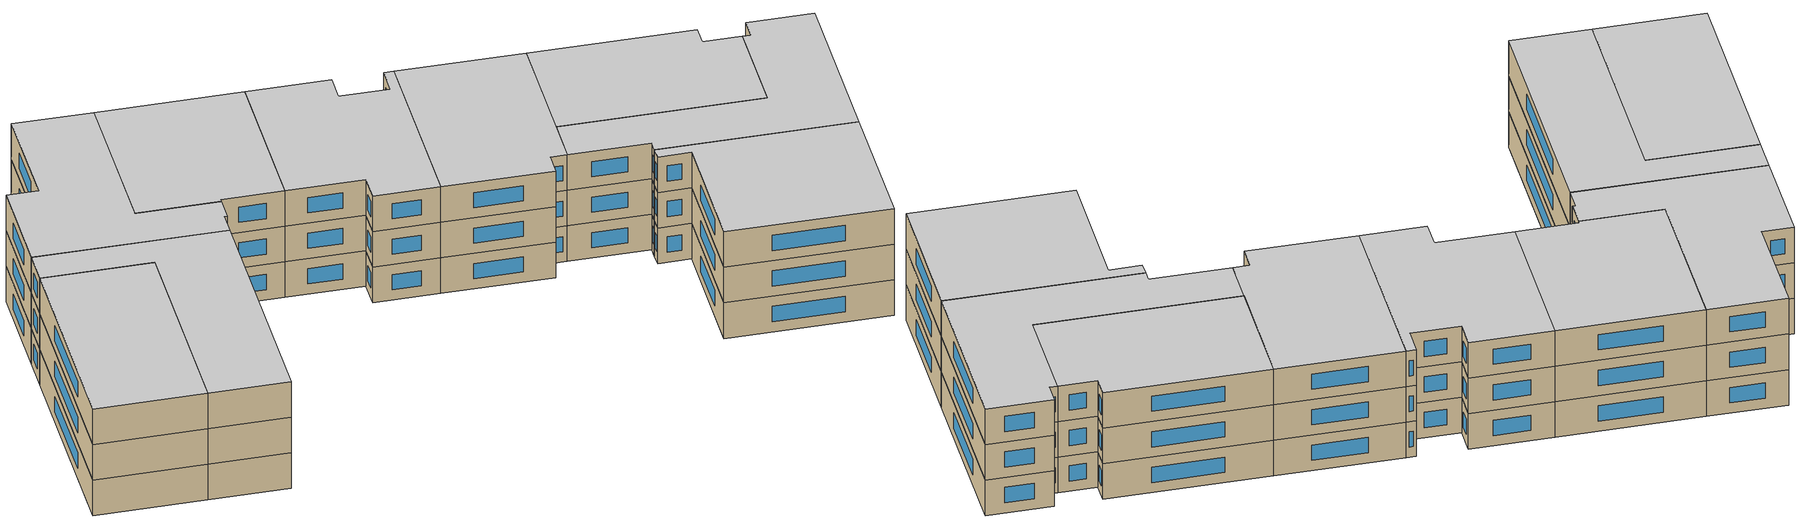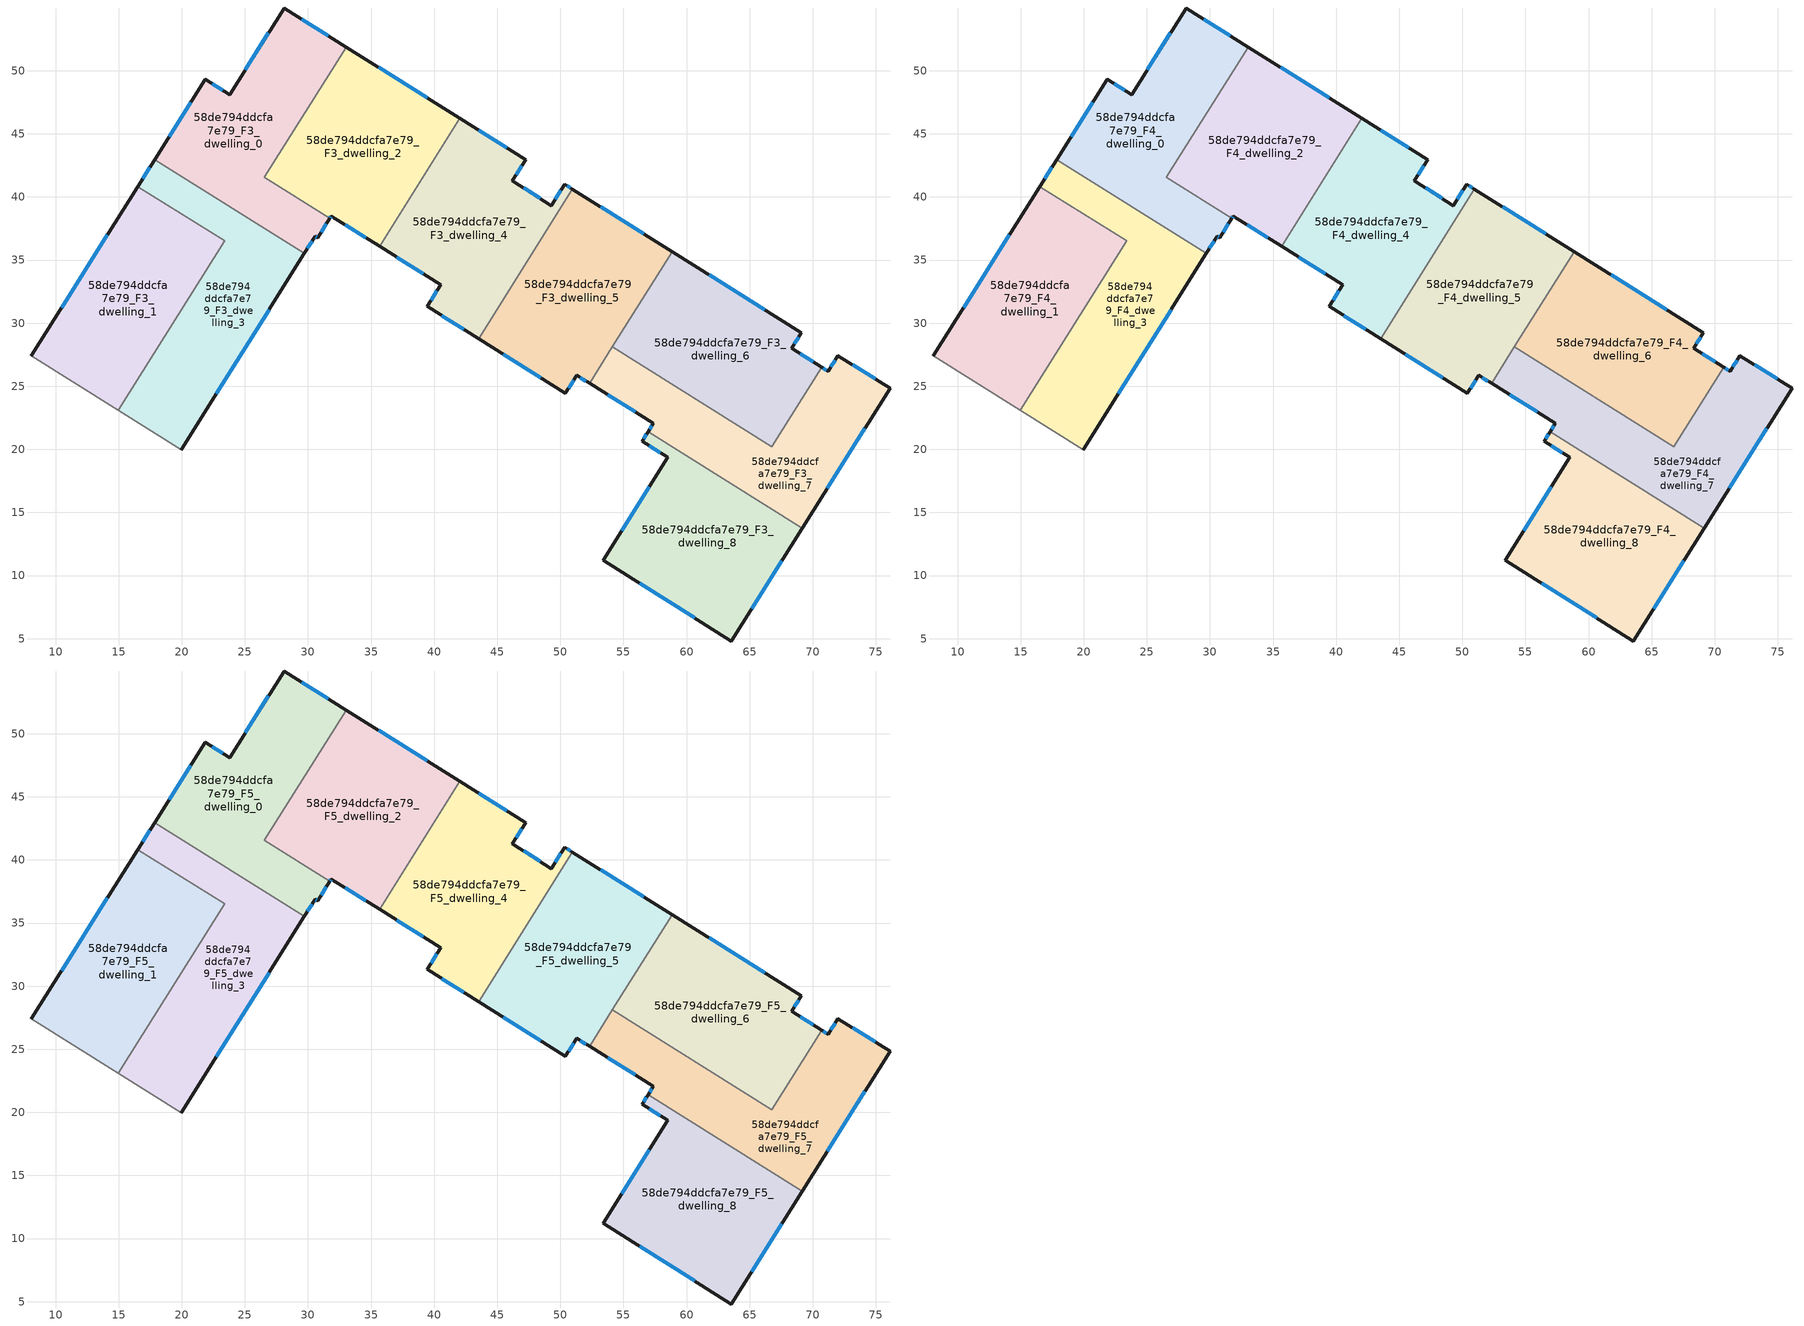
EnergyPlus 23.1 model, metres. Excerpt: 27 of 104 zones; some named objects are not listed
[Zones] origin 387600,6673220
58de794ddcfa7e79_F3_dwelling_0
 floor to 58de794ddcfa7e79_F2_dwelling_0 (EU_floor_Construction): 33.03,51.87 26.55,41.54 31.72,38.3 30.77,36.77 30.57,36.89 29.71,35.52 17.86,42.96 21.86,49.33 23.8,48.11 28.1,54.97 z9
 wall outside (EU_wall_Construction): 33.03,51.87 28.1,54.97 23.8,48.11 21.86,49.33 17.86,42.96 / 29.71,35.52 30.57,36.89 30.77,36.77 31.72,38.3 z9:12
 wall to 58de794ddcfa7e79_F3_dwelling_2 (EU_wall_Construction): 31.72,38.3 26.55,41.54 33.03,51.87 z9:12
 wall to 58de794ddcfa7e79_F3_dwelling_3 (EU_wall_Construction): 17.86,42.96 29.71,35.52 z9:12
 window (EU_Window_Construction): 20.71,47.51 19,44.78 / 23.24,48.46 22.41,48.99 / 26.87,53.01 25.03,50.07 / 31.62,52.76 29.51,54.08 / 31.04,37.21 31.45,37.86 / 30.63,36.86 30.71,36.81 / 29.96,35.91 30.33,36.5 z9.86:11.14
58de794ddcfa7e79_F3_dwelling_1
 floor to 58de794ddcfa7e79_F2_dwelling_1 (EU_floor_Construction): 23.39,36.51 14.96,23.08 8.09,27.39 16.52,40.82 z9
 wall outside (EU_wall_Construction): 16.52,40.82 8.09,27.39 z9:12
 wall to 58de794ddcfa7e79_F3_dwelling_3 (EU_wall_Construction): 14.96,23.08 23.39,36.51 16.52,40.82 z9:12
 wall adiabatic (EU_wall_Construction): 8.09,27.39 14.96,23.08 z9:12
 window (EU_Window_Construction): 14.11,36.99 10.5,31.23 z9.86:11.14
58de794ddcfa7e79_F3_dwelling_2
 floor to 58de794ddcfa7e79_F2_dwelling_2 (EU_floor_Construction): 42.03,46.22 35.67,36.08 31.84,38.49 31.72,38.3 26.55,41.54 33.03,51.87 z9
 wall outside (EU_wall_Construction): 31.72,38.3 31.84,38.49 35.67,36.08 / 42.03,46.22 33.03,51.87 z9:12
 wall to 58de794ddcfa7e79_F3_dwelling_4 (EU_wall_Construction): 35.67,36.08 42.03,46.22 z9:12
 window (EU_Window_Construction): 32.93,37.8 34.57,36.77 / 31.76,38.35 31.81,38.43 / 39.46,47.84 35.6,50.26 z9.86:11.14
58de794ddcfa7e79_F3_dwelling_3
 floor to 58de794ddcfa7e79_F2_dwelling_3 (EU_floor_Construction): 29.71,35.52 19.95,19.96 14.96,23.08 23.39,36.51 16.52,40.82 17.86,42.96 z9
 wall outside (EU_wall_Construction): 17.86,42.96 16.52,40.82 / 19.95,19.96 29.71,35.52 z9:12
 wall adiabatic (EU_wall_Construction): 14.96,23.08 19.95,19.96 z9:12
 window (EU_Window_Construction): 17.48,42.35 16.9,41.43 / 22.74,24.4 26.92,31.08 z9.86:11.14
58de794ddcfa7e79_F3_dwelling_4
 floor to 58de794ddcfa7e79_F2_dwelling_4 (EU_floor_Construction): 47.25,42.95 46.2,41.27 49.29,39.32 50.35,41 50.96,40.62 43.52,28.77 39.44,31.33 40.51,33.04 35.67,36.08 42.03,46.22 z9
 wall outside (EU_wall_Construction): 50.96,40.62 50.35,41 49.29,39.32 46.2,41.27 47.25,42.95 42.03,46.22 / 35.67,36.08 40.51,33.04 39.44,31.33 43.52,28.77 z9:12
 wall to 58de794ddcfa7e79_F3_dwelling_5 (EU_wall_Construction): 43.52,28.77 50.96,40.62 z9:12
 window (EU_Window_Construction): 45.76,43.88 43.52,45.29 / 46.5,41.75 46.95,42.47 / 48.41,39.88 47.08,40.71 / 50.05,40.52 49.59,39.8 / 50.78,40.73 50.52,40.9 / 40.61,30.59 42.35,29.5 / 40.21,32.55 39.75,31.82 / 37.05,35.21 39.13,33.91 z9.86:11.14
58de794ddcfa7e79_F3_dwelling_5
 floor to 58de794ddcfa7e79_F2_dwelling_5 (EU_floor_Construction): 58.86,35.66 52.32,25.23 51.3,25.87 50.4,24.45 43.52,28.77 50.96,40.62 z9
 wall outside (EU_wall_Construction): 58.86,35.66 50.96,40.62 / 43.52,28.77 50.4,24.45 51.3,25.87 52.32,25.23 z9:12
 wall to 58de794ddcfa7e79_F3_dwelling_6 (EU_wall_Construction): 54.13,28.11 58.86,35.66 z9:12
 wall to 58de794ddcfa7e79_F3_dwelling_7 (EU_wall_Construction): 52.32,25.23 54.13,28.11 z9:12
 window (EU_Window_Construction): 56.6,37.08 53.22,39.21 / 51.59,25.69 52.03,25.41 / 50.66,24.85 51.04,25.46 / 45.48,27.53 48.44,25.68 z9.86:11.14
58de794ddcfa7e79_F3_dwelling_6
 floor to 58de794ddcfa7e79_F2_dwelling_6 (EU_floor_Construction): 69.1,29.24 68.32,27.99 70.7,26.5 66.74,20.2 54.13,28.11 58.86,35.66 z9
 wall outside (EU_wall_Construction): 70.7,26.5 68.32,27.99 69.1,29.24 58.86,35.66 z9:12
 wall to 58de794ddcfa7e79_F3_dwelling_7 (EU_wall_Construction): 54.13,28.11 66.74,20.2 70.7,26.5 z9:12
 window (EU_Window_Construction): 66.17,31.07 61.79,33.83 / 68.54,28.35 68.88,28.88 / 70.02,26.93 69,27.57 z9.86:11.14
58de794ddcfa7e79_F3_dwelling_7
 floor to 58de794ddcfa7e79_F2_dwelling_7 (EU_floor_Construction): 76.12,24.83 69.15,13.73 56.95,21.39 57.36,22.07 52.32,25.23 54.13,28.11 66.74,20.2 70.7,26.5 71.21,26.18 71.99,27.42 z9
 wall outside (EU_wall_Construction): 69.15,13.73 76.12,24.83 71.99,27.42 71.21,26.18 70.7,26.5 / 52.32,25.23 57.36,22.07 56.95,21.39 z9:12
 wall to 58de794ddcfa7e79_F3_dwelling_8 (EU_wall_Construction): 56.95,21.39 69.15,13.73 z9:12
 window (EU_Window_Construction): 71.07,26.27 70.84,26.41 / 71.77,27.07 71.43,26.53 / 74.94,25.57 73.17,26.68 / 71.14,16.9 74.13,21.66 / 57.25,21.87 57.07,21.59 / 53.76,24.33 55.92,22.97 z9.86:11.14
58de794ddcfa7e79_F3_dwelling_8
 floor to 58de794ddcfa7e79_F2_dwelling_8 (EU_floor_Construction): 69.15,13.73 63.55,4.81 53.38,11.19 58.51,19.36 56.47,20.64 56.95,21.39 z9
 wall outside (EU_wall_Construction): 56.95,21.39 56.47,20.64 58.51,19.36 53.38,11.19 63.55,4.81 69.15,13.73 z9:12
 window (EU_Window_Construction): 57.06,20.27 57.93,19.72 / 56.81,21.18 56.61,20.85 / 65.15,7.36 67.55,11.18 / 56.29,9.37 60.65,6.63 / 57.05,17.03 54.85,13.53 z9.86:11.14
58de794ddcfa7e79_F4_dwelling_0
 floor to 58de794ddcfa7e79_F3_dwelling_0 (EU_floor_Construction): 33.03,51.87 26.55,41.54 31.72,38.3 30.77,36.77 30.57,36.89 29.71,35.52 17.86,42.96 21.86,49.33 23.8,48.11 28.1,54.97 z12
 wall outside (EU_wall_Construction): 33.03,51.87 28.1,54.97 23.8,48.11 21.86,49.33 17.86,42.96 / 29.71,35.52 30.57,36.89 30.77,36.77 31.72,38.3 z12:15
 wall to 58de794ddcfa7e79_F4_dwelling_2 (EU_wall_Construction): 31.72,38.3 26.55,41.54 33.03,51.87 z12:15
 wall to 58de794ddcfa7e79_F4_dwelling_3 (EU_wall_Construction): 17.86,42.96 29.71,35.52 z12:15
 window (EU_Window_Construction): 20.71,47.51 19,44.78 / 23.24,48.46 22.41,48.99 / 26.87,53.01 25.03,50.07 / 31.62,52.76 29.51,54.08 / 31.04,37.21 31.45,37.86 / 30.63,36.86 30.71,36.81 / 29.96,35.91 30.33,36.5 z12.86:14.14
58de794ddcfa7e79_F4_dwelling_1
 floor to 58de794ddcfa7e79_F3_dwelling_1 (EU_floor_Construction): 23.39,36.51 14.96,23.08 8.09,27.39 16.52,40.82 z12
 wall outside (EU_wall_Construction): 16.52,40.82 8.09,27.39 z12:15
 wall to 58de794ddcfa7e79_F4_dwelling_3 (EU_wall_Construction): 14.96,23.08 23.39,36.51 16.52,40.82 z12:15
 wall adiabatic (EU_wall_Construction): 8.09,27.39 14.96,23.08 z12:15
 window (EU_Window_Construction): 14.11,36.99 10.5,31.23 z12.86:14.14
58de794ddcfa7e79_F4_dwelling_2
 floor to 58de794ddcfa7e79_F3_dwelling_2 (EU_floor_Construction): 42.03,46.22 35.67,36.08 31.84,38.49 31.72,38.3 26.55,41.54 33.03,51.87 z12
 wall outside (EU_wall_Construction): 31.72,38.3 31.84,38.49 35.67,36.08 / 42.03,46.22 33.03,51.87 z12:15
 wall to 58de794ddcfa7e79_F4_dwelling_4 (EU_wall_Construction): 35.67,36.08 42.03,46.22 z12:15
 window (EU_Window_Construction): 32.93,37.8 34.57,36.77 / 31.76,38.35 31.81,38.43 / 39.46,47.84 35.6,50.26 z12.86:14.14
58de794ddcfa7e79_F4_dwelling_3
 floor to 58de794ddcfa7e79_F3_dwelling_3 (EU_floor_Construction): 29.71,35.52 19.95,19.96 14.96,23.08 23.39,36.51 16.52,40.82 17.86,42.96 z12
 wall outside (EU_wall_Construction): 17.86,42.96 16.52,40.82 / 19.95,19.96 29.71,35.52 z12:15
 wall adiabatic (EU_wall_Construction): 14.96,23.08 19.95,19.96 z12:15
 window (EU_Window_Construction): 17.48,42.35 16.9,41.43 / 22.74,24.4 26.92,31.08 z12.86:14.14
58de794ddcfa7e79_F4_dwelling_4
 floor to 58de794ddcfa7e79_F3_dwelling_4 (EU_floor_Construction): 47.25,42.95 46.2,41.27 49.29,39.32 50.35,41 50.96,40.62 43.52,28.77 39.44,31.33 40.51,33.04 35.67,36.08 42.03,46.22 z12
 wall outside (EU_wall_Construction): 50.96,40.62 50.35,41 49.29,39.32 46.2,41.27 47.25,42.95 42.03,46.22 / 35.67,36.08 40.51,33.04 39.44,31.33 43.52,28.77 z12:15
 wall to 58de794ddcfa7e79_F4_dwelling_5 (EU_wall_Construction): 43.52,28.77 50.96,40.62 z12:15
 window (EU_Window_Construction): 45.76,43.88 43.52,45.29 / 46.5,41.75 46.95,42.47 / 48.41,39.88 47.08,40.71 / 50.05,40.52 49.59,39.8 / 50.78,40.73 50.52,40.9 / 40.61,30.59 42.35,29.5 / 40.21,32.55 39.75,31.82 / 37.05,35.21 39.13,33.91 z12.86:14.14
58de794ddcfa7e79_F4_dwelling_5
 floor to 58de794ddcfa7e79_F3_dwelling_5 (EU_floor_Construction): 58.86,35.66 52.32,25.23 51.3,25.87 50.4,24.45 43.52,28.77 50.96,40.62 z12
 wall outside (EU_wall_Construction): 58.86,35.66 50.96,40.62 / 43.52,28.77 50.4,24.45 51.3,25.87 52.32,25.23 z12:15
 wall to 58de794ddcfa7e79_F4_dwelling_6 (EU_wall_Construction): 54.13,28.11 58.86,35.66 z12:15
 wall to 58de794ddcfa7e79_F4_dwelling_7 (EU_wall_Construction): 52.32,25.23 54.13,28.11 z12:15
 window (EU_Window_Construction): 56.6,37.08 53.22,39.21 / 51.59,25.69 52.03,25.41 / 50.66,24.85 51.04,25.46 / 45.48,27.53 48.44,25.68 z12.86:14.14
58de794ddcfa7e79_F4_dwelling_6
 floor to 58de794ddcfa7e79_F3_dwelling_6 (EU_floor_Construction): 69.1,29.24 68.32,27.99 70.7,26.5 66.74,20.2 54.13,28.11 58.86,35.66 z12
 wall outside (EU_wall_Construction): 70.7,26.5 68.32,27.99 69.1,29.24 58.86,35.66 z12:15
 wall to 58de794ddcfa7e79_F4_dwelling_7 (EU_wall_Construction): 54.13,28.11 66.74,20.2 70.7,26.5 z12:15
 window (EU_Window_Construction): 66.17,31.07 61.79,33.83 / 68.54,28.35 68.88,28.88 / 70.02,26.93 69,27.57 z12.86:14.14
58de794ddcfa7e79_F4_dwelling_7
 floor to 58de794ddcfa7e79_F3_dwelling_7 (EU_floor_Construction): 76.12,24.83 69.15,13.73 56.95,21.39 57.36,22.07 52.32,25.23 54.13,28.11 66.74,20.2 70.7,26.5 71.21,26.18 71.99,27.42 z12
 wall outside (EU_wall_Construction): 69.15,13.73 76.12,24.83 71.99,27.42 71.21,26.18 70.7,26.5 / 52.32,25.23 57.36,22.07 56.95,21.39 z12:15
 wall to 58de794ddcfa7e79_F4_dwelling_8 (EU_wall_Construction): 56.95,21.39 69.15,13.73 z12:15
 window (EU_Window_Construction): 71.07,26.27 70.84,26.41 / 71.77,27.07 71.43,26.53 / 74.94,25.57 73.17,26.68 / 71.14,16.9 74.13,21.66 / 57.25,21.87 57.07,21.59 / 53.76,24.33 55.92,22.97 z12.86:14.14
58de794ddcfa7e79_F4_dwelling_8
 floor to 58de794ddcfa7e79_F3_dwelling_8 (EU_floor_Construction): 69.15,13.73 63.55,4.81 53.38,11.19 58.51,19.36 56.47,20.64 56.95,21.39 z12
 wall outside (EU_wall_Construction): 56.95,21.39 56.47,20.64 58.51,19.36 53.38,11.19 63.55,4.81 69.15,13.73 z12:15
 window (EU_Window_Construction): 57.06,20.27 57.93,19.72 / 56.81,21.18 56.61,20.85 / 65.15,7.36 67.55,11.18 / 56.29,9.37 60.65,6.63 / 57.05,17.03 54.85,13.53 z12.86:14.14
58de794ddcfa7e79_F5_dwelling_0
 floor to 58de794ddcfa7e79_F4_dwelling_0 (EU_floor_Construction): 33.03,51.87 26.55,41.54 31.72,38.3 30.77,36.77 30.57,36.89 29.71,35.52 17.86,42.96 21.86,49.33 23.8,48.11 28.1,54.97 z15
 wall outside (EU_wall_Construction): 33.03,51.87 28.1,54.97 23.8,48.11 21.86,49.33 17.86,42.96 / 29.71,35.52 30.57,36.89 30.77,36.77 31.72,38.3 z15:18
 wall to 58de794ddcfa7e79_F5_dwelling_2 (EU_wall_Construction): 31.72,38.3 26.55,41.54 33.03,51.87 z15:18
 wall to 58de794ddcfa7e79_F5_dwelling_3 (EU_wall_Construction): 17.86,42.96 29.71,35.52 z15:18
 window (EU_Window_Construction): 20.71,47.51 19,44.78 / 23.24,48.46 22.41,48.99 / 26.87,53.01 25.03,50.07 / 31.62,52.76 29.51,54.08 / 31.04,37.21 31.45,37.86 / 30.63,36.86 30.71,36.81 / 29.96,35.91 30.33,36.5 z15.86:17.14
 ceiling to 58de794ddcfa7e79_F6_dwelling_0 (EU_floor_Construction): 30.77,36.77 31.72,38.3 26.55,41.54 33.03,51.87 28.1,54.97 23.8,48.11 21.86,49.33 17.86,42.96 29.71,35.52 30.57,36.89 z18
58de794ddcfa7e79_F5_dwelling_1
 floor to 58de794ddcfa7e79_F4_dwelling_1 (EU_floor_Construction): 23.39,36.51 14.96,23.08 8.09,27.39 16.52,40.82 z15
 wall outside (EU_wall_Construction): 16.52,40.82 8.09,27.39 z15:18
 wall to 58de794ddcfa7e79_F5_dwelling_3 (EU_wall_Construction): 14.96,23.08 23.39,36.51 16.52,40.82 z15:18
 wall adiabatic (EU_wall_Construction): 8.09,27.39 14.96,23.08 z15:18
 window (EU_Window_Construction): 14.11,36.99 10.5,31.23 z15.86:17.14
 ceiling to 58de794ddcfa7e79_F6_dwelling_1 (EU_floor_Construction): 14.96,23.08 23.39,36.51 16.52,40.82 8.09,27.39 z18
58de794ddcfa7e79_F5_dwelling_2
 floor to 58de794ddcfa7e79_F4_dwelling_2 (EU_floor_Construction): 42.03,46.22 35.67,36.08 31.84,38.49 31.72,38.3 26.55,41.54 33.03,51.87 z15
 wall outside (EU_wall_Construction): 31.72,38.3 31.84,38.49 35.67,36.08 / 42.03,46.22 33.03,51.87 z15:18
 wall to 58de794ddcfa7e79_F5_dwelling_4 (EU_wall_Construction): 35.67,36.08 42.03,46.22 z15:18
 window (EU_Window_Construction): 32.93,37.8 34.57,36.77 / 31.76,38.35 31.81,38.43 / 39.46,47.84 35.6,50.26 z15.86:17.14
 ceiling to 58de794ddcfa7e79_F6_dwelling_2 (EU_floor_Construction): 35.67,36.08 42.03,46.22 33.03,51.87 26.55,41.54 31.72,38.3 31.84,38.49 z18
58de794ddcfa7e79_F5_dwelling_3
 floor to 58de794ddcfa7e79_F4_dwelling_3 (EU_floor_Construction): 29.71,35.52 19.95,19.96 14.96,23.08 23.39,36.51 16.52,40.82 17.86,42.96 z15
 wall outside (EU_wall_Construction): 17.86,42.96 16.52,40.82 / 19.95,19.96 29.71,35.52 z15:18
 wall adiabatic (EU_wall_Construction): 14.96,23.08 19.95,19.96 z15:18
 window (EU_Window_Construction): 17.48,42.35 16.9,41.43 / 22.74,24.4 26.92,31.08 z15.86:17.14
 ceiling to 58de794ddcfa7e79_F6_dwelling_3 (EU_floor_Construction): 19.95,19.96 29.71,35.52 17.86,42.96 16.52,40.82 23.39,36.51 14.96,23.08 z18
58de794ddcfa7e79_F5_dwelling_4
 floor to 58de794ddcfa7e79_F4_dwelling_4 (EU_floor_Construction): 47.25,42.95 46.2,41.27 49.29,39.32 50.35,41 50.96,40.62 43.52,28.77 39.44,31.33 40.51,33.04 35.67,36.08 42.03,46.22 z15
 wall outside (EU_wall_Construction): 50.96,40.62 50.35,41 49.29,39.32 46.2,41.27 47.25,42.95 42.03,46.22 / 35.67,36.08 40.51,33.04 39.44,31.33 43.52,28.77 z15:18
 wall to 58de794ddcfa7e79_F5_dwelling_5 (EU_wall_Construction): 43.52,28.77 50.96,40.62 z15:18
 window (EU_Window_Construction): 45.76,43.88 43.52,45.29 / 46.5,41.75 46.95,42.47 / 48.41,39.88 47.08,40.71 / 50.05,40.52 49.59,39.8 / 50.78,40.73 50.52,40.9 / 40.61,30.59 42.35,29.5 / 40.21,32.55 39.75,31.82 / 37.05,35.21 39.13,33.91 z15.86:17.14
 ceiling to 58de794ddcfa7e79_F6_dwelling_4 (EU_floor_Construction): 43.52,28.77 50.96,40.62 50.35,41 49.29,39.32 46.2,41.27 47.25,42.95 42.03,46.22 35.67,36.08 40.51,33.04 39.44,31.33 z18
58de794ddcfa7e79_F5_dwelling_5
 floor to 58de794ddcfa7e79_F4_dwelling_5 (EU_floor_Construction): 58.86,35.66 52.32,25.23 51.3,25.87 50.4,24.45 43.52,28.77 50.96,40.62 z15
 wall outside (EU_wall_Construction): 58.86,35.66 50.96,40.62 / 43.52,28.77 50.4,24.45 51.3,25.87 52.32,25.23 z15:18
 wall to 58de794ddcfa7e79_F5_dwelling_6 (EU_wall_Construction): 54.13,28.11 58.86,35.66 z15:18
 wall to 58de794ddcfa7e79_F5_dwelling_7 (EU_wall_Construction): 52.32,25.23 54.13,28.11 z15:18
 window (EU_Window_Construction): 56.6,37.08 53.22,39.21 / 51.59,25.69 52.03,25.41 / 50.66,24.85 51.04,25.46 / 45.48,27.53 48.44,25.68 z15.86:17.14
 ceiling to 58de794ddcfa7e79_F6_dwelling_5 (EU_floor_Construction): 52.32,25.23 58.86,35.66 50.96,40.62 43.52,28.77 50.4,24.45 51.3,25.87 z18
58de794ddcfa7e79_F5_dwelling_6
 floor to 58de794ddcfa7e79_F4_dwelling_6 (EU_floor_Construction): 69.1,29.24 68.32,27.99 70.7,26.5 66.74,20.2 54.13,28.11 58.86,35.66 z15
 wall outside (EU_wall_Construction): 70.7,26.5 68.32,27.99 69.1,29.24 58.86,35.66 z15:18
 wall to 58de794ddcfa7e79_F5_dwelling_7 (EU_wall_Construction): 54.13,28.11 66.74,20.2 70.7,26.5 z15:18
 window (EU_Window_Construction): 66.17,31.07 61.79,33.83 / 68.54,28.35 68.88,28.88 / 70.02,26.93 69,27.57 z15.86:17.14
 ceiling to 58de794ddcfa7e79_F6_dwelling_6 (EU_floor_Construction): 66.74,20.2 70.7,26.5 68.32,27.99 69.1,29.24 58.86,35.66 54.13,28.11 z18
58de794ddcfa7e79_F5_dwelling_7
 floor to 58de794ddcfa7e79_F4_dwelling_7 (EU_floor_Construction): 76.12,24.83 69.15,13.73 56.95,21.39 57.36,22.07 52.32,25.23 54.13,28.11 66.74,20.2 70.7,26.5 71.21,26.18 71.99,27.42 z15
 wall outside (EU_wall_Construction): 69.15,13.73 76.12,24.83 71.99,27.42 71.21,26.18 70.7,26.5 / 52.32,25.23 57.36,22.07 56.95,21.39 z15:18
 wall to 58de794ddcfa7e79_F5_dwelling_8 (EU_wall_Construction): 56.95,21.39 69.15,13.73 z15:18
 window (EU_Window_Construction): 71.07,26.27 70.84,26.41 / 71.77,27.07 71.43,26.53 / 74.94,25.57 73.17,26.68 / 71.14,16.9 74.13,21.66 / 57.25,21.87 57.07,21.59 / 53.76,24.33 55.92,22.97 z15.86:17.14
 ceiling to 58de794ddcfa7e79_F6_dwelling_7 (EU_floor_Construction): 69.15,13.73 76.12,24.83 71.99,27.42 71.21,26.18 70.7,26.5 66.74,20.2 54.13,28.11 52.32,25.23 57.36,22.07 56.95,21.39 z18
58de794ddcfa7e79_F5_dwelling_8
 floor to 58de794ddcfa7e79_F4_dwelling_8 (EU_floor_Construction): 69.15,13.73 63.55,4.81 53.38,11.19 58.51,19.36 56.47,20.64 56.95,21.39 z15
 wall outside (EU_wall_Construction): 56.95,21.39 56.47,20.64 58.51,19.36 53.38,11.19 63.55,4.81 69.15,13.73 z15:18
 window (EU_Window_Construction): 57.06,20.27 57.93,19.72 / 56.81,21.18 56.61,20.85 / 65.15,7.36 67.55,11.18 / 56.29,9.37 60.65,6.63 / 57.05,17.03 54.85,13.53 z15.86:17.14
 ceiling to 58de794ddcfa7e79_F6_dwelling_8 (EU_floor_Construction): 63.55,4.81 69.15,13.73 56.95,21.39 56.47,20.64 58.51,19.36 53.38,11.19 z18
[Building]
EU S2 Campaign: North Axis=0; Terrain=City; Solar Distribution=FullExterior
[Site:Location]
Helsinki-Vantaa.AP: Latitude=60.317; Longitude=24.963; Time Zone=2; Elevation=54.6
[SizingPeriod:WeatherFileDays]
AnnualSizingPeriod: Begin Month=1; Begin Day of Month=1; End Month=12; End Day of Month=31; Day of Week for Start Day=Monday; Use Weather File Daylight Saving Period=No; Use Weather File Rain and Snow Indicators=No
[MATERIAL]
EU_InternalMass_Material: Roughness=MediumRough; Thickness=0.1; Conductivity=1; Density=1800; Specific Heat=900; Thermal Absorptance=0.9; Solar Absorptance=0.7; Visible Absorptance=0.7
[MATERIAL:NOMASS] Roughness=MediumRough; Thermal Absorptance=0.9; Solar Absorptance=0.7; Visible Absorptance=0.7
Name | Thermal Resistance
EU_wall_NoMass | 5.91765
EU_floor_NoMass | 6.2875
[WINDOWMATERIAL:SIMPLEGLAZINGSYSTEM]
EU_Window_SimpleGlazing: UFactor=0.994035; Solar Heat Gain Coefficient=0.7; Visible Transmittance=0.7
[CONSTRUCTION]
EU_wall_Construction: EU_wall_NoMass
EU_floor_Construction: EU_floor_NoMass
EU_Window_Construction: EU_Window_SimpleGlazing
EU_InternalMass_Construction: EU_InternalMass_Material
[ZONE] Type=1; Multiplier=1; Ceiling Height=autocalculate; Floor Area=autocalculate; Part of Total Floor Area=Yes
Name | Volume
58de794ddcfa7e79_F3_dwelling_0; 58de794ddcfa7e79_F4_dwelling_0; 58de794ddcfa7e79_F5_dwelling_0 | 385.856
58de794ddcfa7e79_F3_dwelling_1; 58de794ddcfa7e79_F4_dwelling_1; 58de794ddcfa7e79_F5_dwelling_1 | 385.909
58de794ddcfa7e79_F3_dwelling_2; 58de794ddcfa7e79_F4_dwelling_2; 58de794ddcfa7e79_F5_dwelling_2 | 385.876
58de794ddcfa7e79_F3_dwelling_3; 58de794ddcfa7e79_F4_dwelling_3; 58de794ddcfa7e79_F5_dwelling_3 | 385.867
58de794ddcfa7e79_F3_dwelling_4; 58de794ddcfa7e79_F4_dwelling_4; 58de794ddcfa7e79_F5_dwelling_4 | 385.872
58de794ddcfa7e79_F3_dwelling_5; 58de794ddcfa7e79_F4_dwelling_5; 58de794ddcfa7e79_F5_dwelling_5 | 385.919
58de794ddcfa7e79_F3_dwelling_6; 58de794ddcfa7e79_F4_dwelling_6; 58de794ddcfa7e79_F5_dwelling_6 | 385.892
58de794ddcfa7e79_F3_dwelling_7; 58de794ddcfa7e79_F4_dwelling_7; 58de794ddcfa7e79_F5_dwelling_7 | 385.849
58de794ddcfa7e79_F3_dwelling_8; 58de794ddcfa7e79_F4_dwelling_8; 58de794ddcfa7e79_F5_dwelling_8 | 385.898
[INTERNALMASS] Construction=EU_InternalMass_Construction
Name | Zone or ZoneList | Surface Area
58de794ddcfa7e79_F3_dwelling_0_EU_InternalMass | 58de794ddcfa7e79_F3_dwelling_0 | 128.62
58de794ddcfa7e79_F3_dwelling_1_EU_InternalMass | 58de794ddcfa7e79_F3_dwelling_1 | 128.636
58de794ddcfa7e79_F3_dwelling_2_EU_InternalMass | 58de794ddcfa7e79_F3_dwelling_2 | 128.627
58de794ddcfa7e79_F3_dwelling_3_EU_InternalMass | 58de794ddcfa7e79_F3_dwelling_3 | 128.622
58de794ddcfa7e79_F3_dwelling_4_EU_InternalMass | 58de794ddcfa7e79_F3_dwelling_4 | 128.624
58de794ddcfa7e79_F3_dwelling_5_EU_InternalMass | 58de794ddcfa7e79_F3_dwelling_5 | 128.64
58de794ddcfa7e79_F3_dwelling_6_EU_InternalMass | 58de794ddcfa7e79_F3_dwelling_6 | 128.632
58de794ddcfa7e79_F3_dwelling_7_EU_InternalMass | 58de794ddcfa7e79_F3_dwelling_7 | 128.616
58de794ddcfa7e79_F3_dwelling_8_EU_InternalMass | 58de794ddcfa7e79_F3_dwelling_8 | 128.633
58de794ddcfa7e79_F4_dwelling_0_EU_InternalMass | 58de794ddcfa7e79_F4_dwelling_0 | 128.62
58de794ddcfa7e79_F4_dwelling_1_EU_InternalMass | 58de794ddcfa7e79_F4_dwelling_1 | 128.636
58de794ddcfa7e79_F4_dwelling_2_EU_InternalMass | 58de794ddcfa7e79_F4_dwelling_2 | 128.627
58de794ddcfa7e79_F4_dwelling_3_EU_InternalMass | 58de794ddcfa7e79_F4_dwelling_3 | 128.622
58de794ddcfa7e79_F4_dwelling_4_EU_InternalMass | 58de794ddcfa7e79_F4_dwelling_4 | 128.624
58de794ddcfa7e79_F4_dwelling_5_EU_InternalMass | 58de794ddcfa7e79_F4_dwelling_5 | 128.64
58de794ddcfa7e79_F4_dwelling_6_EU_InternalMass | 58de794ddcfa7e79_F4_dwelling_6 | 128.632
58de794ddcfa7e79_F4_dwelling_7_EU_InternalMass | 58de794ddcfa7e79_F4_dwelling_7 | 128.616
58de794ddcfa7e79_F4_dwelling_8_EU_InternalMass | 58de794ddcfa7e79_F4_dwelling_8 | 128.633
58de794ddcfa7e79_F5_dwelling_0_EU_InternalMass | 58de794ddcfa7e79_F5_dwelling_0 | 128.62
58de794ddcfa7e79_F5_dwelling_1_EU_InternalMass | 58de794ddcfa7e79_F5_dwelling_1 | 128.636
58de794ddcfa7e79_F5_dwelling_2_EU_InternalMass | 58de794ddcfa7e79_F5_dwelling_2 | 128.627
58de794ddcfa7e79_F5_dwelling_3_EU_InternalMass | 58de794ddcfa7e79_F5_dwelling_3 | 128.622
58de794ddcfa7e79_F5_dwelling_4_EU_InternalMass | 58de794ddcfa7e79_F5_dwelling_4 | 128.624
58de794ddcfa7e79_F5_dwelling_5_EU_InternalMass | 58de794ddcfa7e79_F5_dwelling_5 | 128.64
58de794ddcfa7e79_F5_dwelling_6_EU_InternalMass | 58de794ddcfa7e79_F5_dwelling_6 | 128.632
58de794ddcfa7e79_F5_dwelling_7_EU_InternalMass | 58de794ddcfa7e79_F5_dwelling_7 | 128.616
58de794ddcfa7e79_F5_dwelling_8_EU_InternalMass | 58de794ddcfa7e79_F5_dwelling_8 | 128.633
[OTHEREQUIPMENT] Fuel Type=Electricity; Design Level Calculation Method=Watts/Area; Power per Zone Floor Area=1; Fraction Latent=0; Fraction Radiant=0; Fraction Lost=0; Carbon Dioxide Generation Rate=0; EndUse Subcategory=EU_Step8_InternalGains
Name | Zone or ZoneList or Space or SpaceList | Schedule
EU_Step8_InternalGain_58de794ddcfa7e79_F3_dwelling_0_f000 | 58de794ddcfa7e79_F3_dwelling_0 | EU_Step8_GainSchedule_58de794ddcfa7e79_F3_dwelling_0_f000
EU_Step8_InternalGain_58de794ddcfa7e79_F3_dwelling_1_f000 | 58de794ddcfa7e79_F3_dwelling_1 | EU_Step8_GainSchedule_58de794ddcfa7e79_F3_dwelling_1_f000
EU_Step8_InternalGain_58de794ddcfa7e79_F3_dwelling_2_f000 | 58de794ddcfa7e79_F3_dwelling_2 | EU_Step8_GainSchedule_58de794ddcfa7e79_F3_dwelling_2_f000
EU_Step8_InternalGain_58de794ddcfa7e79_F3_dwelling_3_f000 | 58de794ddcfa7e79_F3_dwelling_3 | EU_Step8_GainSchedule_58de794ddcfa7e79_F3_dwelling_3_f000
EU_Step8_InternalGain_58de794ddcfa7e79_F3_dwelling_4_f000 | 58de794ddcfa7e79_F3_dwelling_4 | EU_Step8_GainSchedule_58de794ddcfa7e79_F3_dwelling_4_f000
EU_Step8_InternalGain_58de794ddcfa7e79_F3_dwelling_5_f000 | 58de794ddcfa7e79_F3_dwelling_5 | EU_Step8_GainSchedule_58de794ddcfa7e79_F3_dwelling_5_f000
EU_Step8_InternalGain_58de794ddcfa7e79_F3_dwelling_6_f000 | 58de794ddcfa7e79_F3_dwelling_6 | EU_Step8_GainSchedule_58de794ddcfa7e79_F3_dwelling_6_f000
EU_Step8_InternalGain_58de794ddcfa7e79_F3_dwelling_7_f000 | 58de794ddcfa7e79_F3_dwelling_7 | EU_Step8_GainSchedule_58de794ddcfa7e79_F3_dwelling_7_f000
EU_Step8_InternalGain_58de794ddcfa7e79_F3_dwelling_8_f000 | 58de794ddcfa7e79_F3_dwelling_8 | EU_Step8_GainSchedule_58de794ddcfa7e79_F3_dwelling_8_f000
EU_Step8_InternalGain_58de794ddcfa7e79_F4_dwelling_0_f000 | 58de794ddcfa7e79_F4_dwelling_0 | EU_Step8_GainSchedule_58de794ddcfa7e79_F4_dwelling_0_f000
EU_Step8_InternalGain_58de794ddcfa7e79_F4_dwelling_1_f000 | 58de794ddcfa7e79_F4_dwelling_1 | EU_Step8_GainSchedule_58de794ddcfa7e79_F4_dwelling_1_f000
EU_Step8_InternalGain_58de794ddcfa7e79_F4_dwelling_2_f000 | 58de794ddcfa7e79_F4_dwelling_2 | EU_Step8_GainSchedule_58de794ddcfa7e79_F4_dwelling_2_f000
EU_Step8_InternalGain_58de794ddcfa7e79_F4_dwelling_3_f000 | 58de794ddcfa7e79_F4_dwelling_3 | EU_Step8_GainSchedule_58de794ddcfa7e79_F4_dwelling_3_f000
EU_Step8_InternalGain_58de794ddcfa7e79_F4_dwelling_4_f000 | 58de794ddcfa7e79_F4_dwelling_4 | EU_Step8_GainSchedule_58de794ddcfa7e79_F4_dwelling_4_f000
EU_Step8_InternalGain_58de794ddcfa7e79_F4_dwelling_5_f000 | 58de794ddcfa7e79_F4_dwelling_5 | EU_Step8_GainSchedule_58de794ddcfa7e79_F4_dwelling_5_f000
EU_Step8_InternalGain_58de794ddcfa7e79_F4_dwelling_6_f000 | 58de794ddcfa7e79_F4_dwelling_6 | EU_Step8_GainSchedule_58de794ddcfa7e79_F4_dwelling_6_f000
EU_Step8_InternalGain_58de794ddcfa7e79_F4_dwelling_7_f000 | 58de794ddcfa7e79_F4_dwelling_7 | EU_Step8_GainSchedule_58de794ddcfa7e79_F4_dwelling_7_f000
EU_Step8_InternalGain_58de794ddcfa7e79_F4_dwelling_8_f000 | 58de794ddcfa7e79_F4_dwelling_8 | EU_Step8_GainSchedule_58de794ddcfa7e79_F4_dwelling_8_f000
EU_Step8_InternalGain_58de794ddcfa7e79_F5_dwelling_0_f000 | 58de794ddcfa7e79_F5_dwelling_0 | EU_Step8_GainSchedule_58de794ddcfa7e79_F5_dwelling_0_f000
EU_Step8_InternalGain_58de794ddcfa7e79_F5_dwelling_1_f000 | 58de794ddcfa7e79_F5_dwelling_1 | EU_Step8_GainSchedule_58de794ddcfa7e79_F5_dwelling_1_f000
EU_Step8_InternalGain_58de794ddcfa7e79_F5_dwelling_2_f000 | 58de794ddcfa7e79_F5_dwelling_2 | EU_Step8_GainSchedule_58de794ddcfa7e79_F5_dwelling_2_f000
EU_Step8_InternalGain_58de794ddcfa7e79_F5_dwelling_3_f000 | 58de794ddcfa7e79_F5_dwelling_3 | EU_Step8_GainSchedule_58de794ddcfa7e79_F5_dwelling_3_f000
EU_Step8_InternalGain_58de794ddcfa7e79_F5_dwelling_4_f000 | 58de794ddcfa7e79_F5_dwelling_4 | EU_Step8_GainSchedule_58de794ddcfa7e79_F5_dwelling_4_f000
EU_Step8_InternalGain_58de794ddcfa7e79_F5_dwelling_5_f000 | 58de794ddcfa7e79_F5_dwelling_5 | EU_Step8_GainSchedule_58de794ddcfa7e79_F5_dwelling_5_f000
EU_Step8_InternalGain_58de794ddcfa7e79_F5_dwelling_6_f000 | 58de794ddcfa7e79_F5_dwelling_6 | EU_Step8_GainSchedule_58de794ddcfa7e79_F5_dwelling_6_f000
EU_Step8_InternalGain_58de794ddcfa7e79_F5_dwelling_7_f000 | 58de794ddcfa7e79_F5_dwelling_7 | EU_Step8_GainSchedule_58de794ddcfa7e79_F5_dwelling_7_f000
EU_Step8_InternalGain_58de794ddcfa7e79_F5_dwelling_8_f000 | 58de794ddcfa7e79_F5_dwelling_8 | EU_Step8_GainSchedule_58de794ddcfa7e79_F5_dwelling_8_f000
[ZONEVENTILATION:DESIGNFLOWRATE] Schedule=EU_AlwaysOn; Design Flow Rate Calculation Method=AirChanges/Hour; Air Changes per Hour=0.596421; Ventilation Type=Natural; Fan Pressure Rise=0; Fan Total Efficiency=1; Constant Term Coefficient=1; Temperature Term Coefficient=0; Velocity Term Coefficient=0; Velocity Squared Term Coefficient=0; Minimum Indoor Temperature=-100; Maximum Indoor Temperature=100; Delta Temperature=-100; Minimum Outdoor Temperature=-100; Maximum Outdoor Temperature=100; Maximum Wind Speed=40
Name | Zone or ZoneList or Space or SpaceList
EU_ConstantAir_58de794ddcfa7e79_F3_dwelling_0 | 58de794ddcfa7e79_F3_dwelling_0
EU_ConstantAir_58de794ddcfa7e79_F3_dwelling_1 | 58de794ddcfa7e79_F3_dwelling_1
EU_ConstantAir_58de794ddcfa7e79_F3_dwelling_2 | 58de794ddcfa7e79_F3_dwelling_2
EU_ConstantAir_58de794ddcfa7e79_F3_dwelling_3 | 58de794ddcfa7e79_F3_dwelling_3
EU_ConstantAir_58de794ddcfa7e79_F3_dwelling_4 | 58de794ddcfa7e79_F3_dwelling_4
EU_ConstantAir_58de794ddcfa7e79_F3_dwelling_5 | 58de794ddcfa7e79_F3_dwelling_5
EU_ConstantAir_58de794ddcfa7e79_F3_dwelling_6 | 58de794ddcfa7e79_F3_dwelling_6
EU_ConstantAir_58de794ddcfa7e79_F3_dwelling_7 | 58de794ddcfa7e79_F3_dwelling_7
EU_ConstantAir_58de794ddcfa7e79_F3_dwelling_8 | 58de794ddcfa7e79_F3_dwelling_8
EU_ConstantAir_58de794ddcfa7e79_F4_dwelling_0 | 58de794ddcfa7e79_F4_dwelling_0
EU_ConstantAir_58de794ddcfa7e79_F4_dwelling_1 | 58de794ddcfa7e79_F4_dwelling_1
EU_ConstantAir_58de794ddcfa7e79_F4_dwelling_2 | 58de794ddcfa7e79_F4_dwelling_2
EU_ConstantAir_58de794ddcfa7e79_F4_dwelling_3 | 58de794ddcfa7e79_F4_dwelling_3
EU_ConstantAir_58de794ddcfa7e79_F4_dwelling_4 | 58de794ddcfa7e79_F4_dwelling_4
EU_ConstantAir_58de794ddcfa7e79_F4_dwelling_5 | 58de794ddcfa7e79_F4_dwelling_5
EU_ConstantAir_58de794ddcfa7e79_F4_dwelling_6 | 58de794ddcfa7e79_F4_dwelling_6
EU_ConstantAir_58de794ddcfa7e79_F4_dwelling_7 | 58de794ddcfa7e79_F4_dwelling_7
EU_ConstantAir_58de794ddcfa7e79_F4_dwelling_8 | 58de794ddcfa7e79_F4_dwelling_8
EU_ConstantAir_58de794ddcfa7e79_F5_dwelling_0 | 58de794ddcfa7e79_F5_dwelling_0
EU_ConstantAir_58de794ddcfa7e79_F5_dwelling_1 | 58de794ddcfa7e79_F5_dwelling_1
EU_ConstantAir_58de794ddcfa7e79_F5_dwelling_2 | 58de794ddcfa7e79_F5_dwelling_2
EU_ConstantAir_58de794ddcfa7e79_F5_dwelling_3 | 58de794ddcfa7e79_F5_dwelling_3
EU_ConstantAir_58de794ddcfa7e79_F5_dwelling_4 | 58de794ddcfa7e79_F5_dwelling_4
EU_ConstantAir_58de794ddcfa7e79_F5_dwelling_5 | 58de794ddcfa7e79_F5_dwelling_5
EU_ConstantAir_58de794ddcfa7e79_F5_dwelling_6 | 58de794ddcfa7e79_F5_dwelling_6
EU_ConstantAir_58de794ddcfa7e79_F5_dwelling_7 | 58de794ddcfa7e79_F5_dwelling_7
EU_ConstantAir_58de794ddcfa7e79_F5_dwelling_8 | 58de794ddcfa7e79_F5_dwelling_8
[HVACTEMPLATE:ZONE:IDEALLOADSAIRSYSTEM] System Availability Schedule=EU_AlwaysOn; Maximum Heating Supply Air Temperature=50; Minimum Cooling Supply Air Temperature=13; Maximum Heating Supply Air Humidity Ratio=0.0156; Minimum Cooling Supply Air Humidity Ratio=0.0077; Heating Limit=NoLimit; Cooling Limit=NoLimit; Heating Availability Schedule=EU_AlwaysOn; Cooling Availability Schedule=EU_CoolingOff; Dehumidification Control Type=ConstantSensibleHeatRatio; Cooling Sensible Heat Ratio=0.7; Dehumidification Setpoint=60; Humidification Control Type=None; Humidification Setpoint=30; Outdoor Air Method=None; Outdoor Air Flow Rate per Person=0.00944; Outdoor Air Flow Rate per Zone Floor Area=0; Outdoor Air Flow Rate per Zone=0; Demand Controlled Ventilation Type=None; Outdoor Air Economizer Type=NoEconomizer; Heat Recovery Type=None; Sensible Heat Recovery Effectiveness=0.7; Latent Heat Recovery Effectiveness=0.65
Name | Template Thermostat
58de794ddcfa7e79_F3_dwelling_0 | EU_HeatOnly_58de794ddcfa7e79_F3_dwelling_0
58de794ddcfa7e79_F3_dwelling_1 | EU_HeatOnly_58de794ddcfa7e79_F3_dwelling_1
58de794ddcfa7e79_F3_dwelling_2 | EU_HeatOnly_58de794ddcfa7e79_F3_dwelling_2
58de794ddcfa7e79_F3_dwelling_3 | EU_HeatOnly_58de794ddcfa7e79_F3_dwelling_3
58de794ddcfa7e79_F3_dwelling_4 | EU_HeatOnly_58de794ddcfa7e79_F3_dwelling_4
58de794ddcfa7e79_F3_dwelling_5 | EU_HeatOnly_58de794ddcfa7e79_F3_dwelling_5
58de794ddcfa7e79_F3_dwelling_6 | EU_HeatOnly_58de794ddcfa7e79_F3_dwelling_6
58de794ddcfa7e79_F3_dwelling_7 | EU_HeatOnly_58de794ddcfa7e79_F3_dwelling_7
58de794ddcfa7e79_F3_dwelling_8 | EU_HeatOnly_58de794ddcfa7e79_F3_dwelling_8
58de794ddcfa7e79_F4_dwelling_0 | EU_HeatOnly_58de794ddcfa7e79_F4_dwelling_0
58de794ddcfa7e79_F4_dwelling_1 | EU_HeatOnly_58de794ddcfa7e79_F4_dwelling_1
58de794ddcfa7e79_F4_dwelling_2 | EU_HeatOnly_58de794ddcfa7e79_F4_dwelling_2
58de794ddcfa7e79_F4_dwelling_3 | EU_HeatOnly_58de794ddcfa7e79_F4_dwelling_3
58de794ddcfa7e79_F4_dwelling_4 | EU_HeatOnly_58de794ddcfa7e79_F4_dwelling_4
58de794ddcfa7e79_F4_dwelling_5 | EU_HeatOnly_58de794ddcfa7e79_F4_dwelling_5
58de794ddcfa7e79_F4_dwelling_6 | EU_HeatOnly_58de794ddcfa7e79_F4_dwelling_6
58de794ddcfa7e79_F4_dwelling_7 | EU_HeatOnly_58de794ddcfa7e79_F4_dwelling_7
58de794ddcfa7e79_F4_dwelling_8 | EU_HeatOnly_58de794ddcfa7e79_F4_dwelling_8
58de794ddcfa7e79_F5_dwelling_0 | EU_HeatOnly_58de794ddcfa7e79_F5_dwelling_0
58de794ddcfa7e79_F5_dwelling_1 | EU_HeatOnly_58de794ddcfa7e79_F5_dwelling_1
58de794ddcfa7e79_F5_dwelling_2 | EU_HeatOnly_58de794ddcfa7e79_F5_dwelling_2
58de794ddcfa7e79_F5_dwelling_3 | EU_HeatOnly_58de794ddcfa7e79_F5_dwelling_3
58de794ddcfa7e79_F5_dwelling_4 | EU_HeatOnly_58de794ddcfa7e79_F5_dwelling_4
58de794ddcfa7e79_F5_dwelling_5 | EU_HeatOnly_58de794ddcfa7e79_F5_dwelling_5
58de794ddcfa7e79_F5_dwelling_6 | EU_HeatOnly_58de794ddcfa7e79_F5_dwelling_6
58de794ddcfa7e79_F5_dwelling_7 | EU_HeatOnly_58de794ddcfa7e79_F5_dwelling_7
58de794ddcfa7e79_F5_dwelling_8 | EU_HeatOnly_58de794ddcfa7e79_F5_dwelling_8
[SIZING:ZONE] Zone Cooling Design Supply Air Temperature Input Method=SupplyAirTemperature; Zone Cooling Design Supply Air Temperature=13; Zone Heating Design Supply Air Temperature Input Method=SupplyAirTemperature; Zone Heating Design Supply Air Temperature=50; Zone Cooling Design Supply Air Humidity Ratio=0.008; Zone Heating Design Supply Air Humidity Ratio=0.008; Cooling Design Air Flow Method=DesignDay; Cooling Design Air Flow Rate=0; Cooling Minimum Air Flow per Zone Floor Area=0.000762; Cooling Minimum Air Flow=0; Cooling Minimum Air Flow Fraction=0.2; Heating Design Air Flow Method=DesignDay; Heating Design Air Flow Rate=0; Heating Maximum Air Flow per Zone Floor Area=0.002032; Heating Maximum Air Flow=0.141576; Heating Maximum Air Flow Fraction=0.3; Account for Dedicated Outdoor Air System=No; Dedicated Outdoor Air System Control Strategy=NeutralSupplyAir; Dedicated Outdoor Air Low Setpoint Temperature for Design=autosize; Dedicated Outdoor Air High Setpoint Temperature for Design=autosize; Zone Load Sizing Method=Sensible Load Only No Latent Load; Zone Latent Cooling Design Supply Air Humidity Ratio Input Method=HumidityRatioDifference; Zone Cooling Design Supply Air Humidity Ratio Difference=0.005; Zone Latent Heating Design Supply Air Humidity Ratio Input Method=HumidityRatioDifference; Zone Humidification Design Supply Air Humidity Ratio Difference=0.005
58de794ddcfa7e79_F3_dwelling_0; 58de794ddcfa7e79_F3_dwelling_1; 58de794ddcfa7e79_F3_dwelling_2; 58de794ddcfa7e79_F3_dwelling_3; 58de794ddcfa7e79_F3_dwelling_4; 58de794ddcfa7e79_F3_dwelling_5; 58de794ddcfa7e79_F3_dwelling_6; 58de794ddcfa7e79_F3_dwelling_7; 58de794ddcfa7e79_F3_dwelling_8; 58de794ddcfa7e79_F4_dwelling_0; 58de794ddcfa7e79_F4_dwelling_1; 58de794ddcfa7e79_F4_dwelling_2; 58de794ddcfa7e79_F4_dwelling_3; 58de794ddcfa7e79_F4_dwelling_4; 58de794ddcfa7e79_F4_dwelling_5; 58de794ddcfa7e79_F4_dwelling_6; 58de794ddcfa7e79_F4_dwelling_7; 58de794ddcfa7e79_F4_dwelling_8; 58de794ddcfa7e79_F5_dwelling_0; 58de794ddcfa7e79_F5_dwelling_1; 58de794ddcfa7e79_F5_dwelling_2; 58de794ddcfa7e79_F5_dwelling_3; 58de794ddcfa7e79_F5_dwelling_4; 58de794ddcfa7e79_F5_dwelling_5; 58de794ddcfa7e79_F5_dwelling_6; 58de794ddcfa7e79_F5_dwelling_7; 58de794ddcfa7e79_F5_dwelling_8
[SCHEDULE:CONSTANT]
Name | Hourly Value
EU_AlwaysOn | 1
EU_CoolingOff | 0
[SCHEDULE:FILE] Column Number=1; Rows to Skip at Top=0; Number of Hours of Data=8760; Column Separator=Comma; Interpolate to Timestep=No; Minutes per Item=60; Adjust Schedule for Daylight Savings=Yes
Name | File
EU_Step8_GainSchedule_58de794ddcfa7e79_F3_dwelling_0_f000 | ../../schedules/58de794ddcfa7e79/58de794ddcfa7e79_F3_dwelling_0_f000_gain.csv
EU_Step8_GainSchedule_58de794ddcfa7e79_F3_dwelling_1_f000 | ../../schedules/58de794ddcfa7e79/58de794ddcfa7e79_F3_dwelling_1_f000_gain.csv
EU_Step8_GainSchedule_58de794ddcfa7e79_F3_dwelling_2_f000 | ../../schedules/58de794ddcfa7e79/58de794ddcfa7e79_F3_dwelling_2_f000_gain.csv
EU_Step8_GainSchedule_58de794ddcfa7e79_F3_dwelling_3_f000 | ../../schedules/58de794ddcfa7e79/58de794ddcfa7e79_F3_dwelling_3_f000_gain.csv
EU_Step8_GainSchedule_58de794ddcfa7e79_F3_dwelling_4_f000 | ../../schedules/58de794ddcfa7e79/58de794ddcfa7e79_F3_dwelling_4_f000_gain.csv
EU_Step8_GainSchedule_58de794ddcfa7e79_F3_dwelling_5_f000 | ../../schedules/58de794ddcfa7e79/58de794ddcfa7e79_F3_dwelling_5_f000_gain.csv
EU_Step8_GainSchedule_58de794ddcfa7e79_F3_dwelling_6_f000 | ../../schedules/58de794ddcfa7e79/58de794ddcfa7e79_F3_dwelling_6_f000_gain.csv
EU_Step8_GainSchedule_58de794ddcfa7e79_F3_dwelling_7_f000 | ../../schedules/58de794ddcfa7e79/58de794ddcfa7e79_F3_dwelling_7_f000_gain.csv
EU_Step8_GainSchedule_58de794ddcfa7e79_F3_dwelling_8_f000 | ../../schedules/58de794ddcfa7e79/58de794ddcfa7e79_F3_dwelling_8_f000_gain.csv
EU_Step8_GainSchedule_58de794ddcfa7e79_F4_dwelling_0_f000 | ../../schedules/58de794ddcfa7e79/58de794ddcfa7e79_F4_dwelling_0_f000_gain.csv
EU_Step8_GainSchedule_58de794ddcfa7e79_F4_dwelling_1_f000 | ../../schedules/58de794ddcfa7e79/58de794ddcfa7e79_F4_dwelling_1_f000_gain.csv
EU_Step8_GainSchedule_58de794ddcfa7e79_F4_dwelling_2_f000 | ../../schedules/58de794ddcfa7e79/58de794ddcfa7e79_F4_dwelling_2_f000_gain.csv
EU_Step8_GainSchedule_58de794ddcfa7e79_F4_dwelling_3_f000 | ../../schedules/58de794ddcfa7e79/58de794ddcfa7e79_F4_dwelling_3_f000_gain.csv
EU_Step8_GainSchedule_58de794ddcfa7e79_F4_dwelling_4_f000 | ../../schedules/58de794ddcfa7e79/58de794ddcfa7e79_F4_dwelling_4_f000_gain.csv
EU_Step8_GainSchedule_58de794ddcfa7e79_F4_dwelling_5_f000 | ../../schedules/58de794ddcfa7e79/58de794ddcfa7e79_F4_dwelling_5_f000_gain.csv
EU_Step8_GainSchedule_58de794ddcfa7e79_F4_dwelling_6_f000 | ../../schedules/58de794ddcfa7e79/58de794ddcfa7e79_F4_dwelling_6_f000_gain.csv
EU_Step8_GainSchedule_58de794ddcfa7e79_F4_dwelling_7_f000 | ../../schedules/58de794ddcfa7e79/58de794ddcfa7e79_F4_dwelling_7_f000_gain.csv
EU_Step8_GainSchedule_58de794ddcfa7e79_F4_dwelling_8_f000 | ../../schedules/58de794ddcfa7e79/58de794ddcfa7e79_F4_dwelling_8_f000_gain.csv
EU_Step8_GainSchedule_58de794ddcfa7e79_F5_dwelling_0_f000 | ../../schedules/58de794ddcfa7e79/58de794ddcfa7e79_F5_dwelling_0_f000_gain.csv
EU_Step8_GainSchedule_58de794ddcfa7e79_F5_dwelling_1_f000 | ../../schedules/58de794ddcfa7e79/58de794ddcfa7e79_F5_dwelling_1_f000_gain.csv
EU_Step8_GainSchedule_58de794ddcfa7e79_F5_dwelling_2_f000 | ../../schedules/58de794ddcfa7e79/58de794ddcfa7e79_F5_dwelling_2_f000_gain.csv
EU_Step8_GainSchedule_58de794ddcfa7e79_F5_dwelling_3_f000 | ../../schedules/58de794ddcfa7e79/58de794ddcfa7e79_F5_dwelling_3_f000_gain.csv
EU_Step8_GainSchedule_58de794ddcfa7e79_F5_dwelling_4_f000 | ../../schedules/58de794ddcfa7e79/58de794ddcfa7e79_F5_dwelling_4_f000_gain.csv
EU_Step8_GainSchedule_58de794ddcfa7e79_F5_dwelling_5_f000 | ../../schedules/58de794ddcfa7e79/58de794ddcfa7e79_F5_dwelling_5_f000_gain.csv
EU_Step8_GainSchedule_58de794ddcfa7e79_F5_dwelling_6_f000 | ../../schedules/58de794ddcfa7e79/58de794ddcfa7e79_F5_dwelling_6_f000_gain.csv
EU_Step8_GainSchedule_58de794ddcfa7e79_F5_dwelling_7_f000 | ../../schedules/58de794ddcfa7e79/58de794ddcfa7e79_F5_dwelling_7_f000_gain.csv
EU_Step8_GainSchedule_58de794ddcfa7e79_F5_dwelling_8_f000 | ../../schedules/58de794ddcfa7e79/58de794ddcfa7e79_F5_dwelling_8_f000_gain.csv
